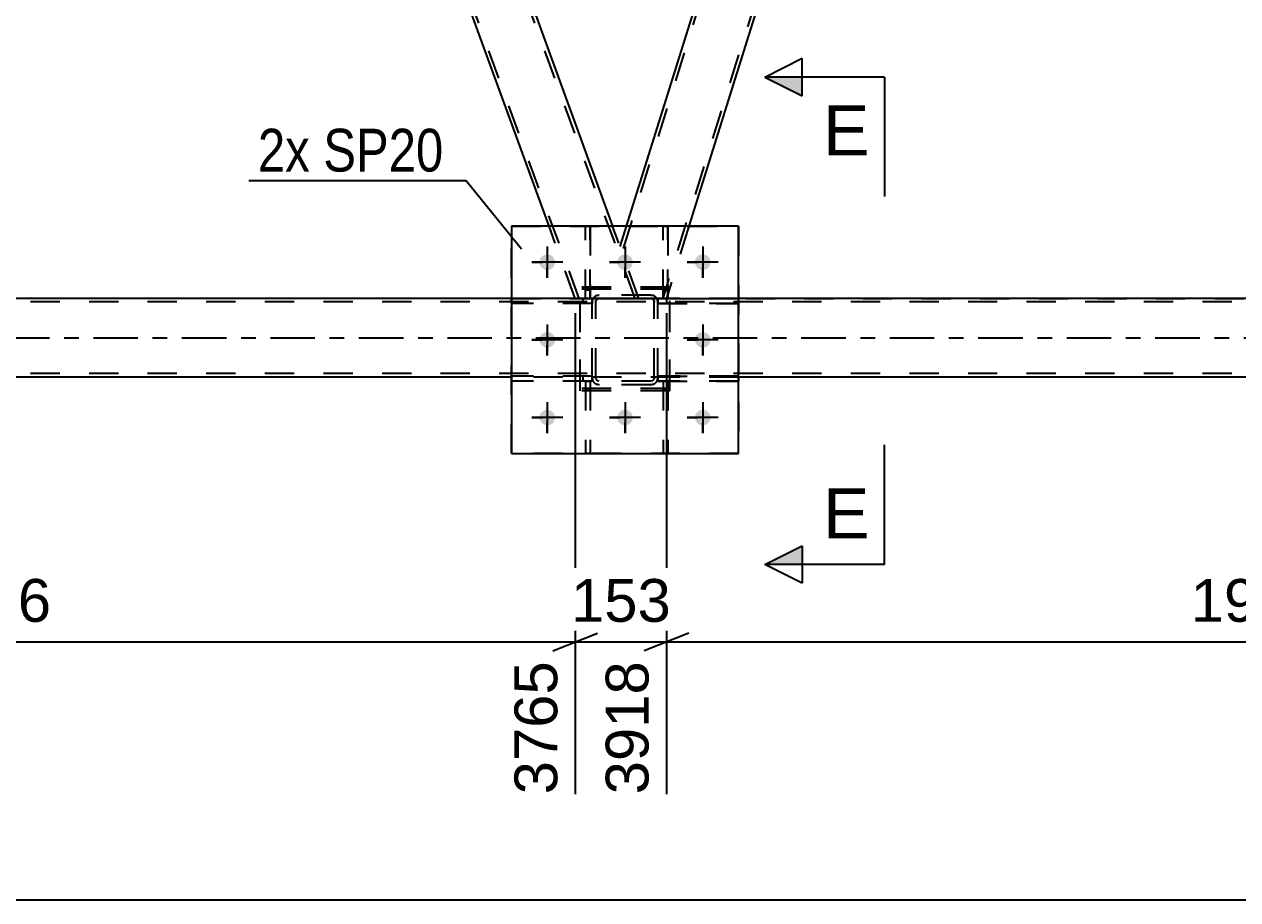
# Model space of a CAD drawing. Header units: millimetres. Extents: x 0 to 841, y 0 to 594.
# Drawn here: x 207.9 to 289.1, y 272.8 to 331.4 of the extents above; entities that cross this region are included whole.
import ezdxf

# ---------------------------------------------------------------- set-up
doc = ezdxf.new("R2010")
doc.units = ezdxf.units.MM
doc.linetypes.add('DXK_LINE_DOT2', pattern=[3.9198, 1.9599, -1.9599])
doc.linetypes.add('DXK_LINE_DOT3', pattern=[5.9187, 2.979, -0.9799, 0.9799, -0.9799])
doc.styles.add('Arial', font='arial.ttf', dxfattribs={"height": 0.2})
doc.styles.add('Arial Narrow', font='ARIALN.TTF', dxfattribs={"height": 0.2})

# ---------------------------------------------------------------- blocks, each defined once
blk = doc.blocks.new('Part-318892383-4645 - 4224')
at = {"color": 2, "linetype": 'Continuous'}
for p, q in [((245.432, 317.883), (245.432, 317.884)), ((245.752, 317.884), (245.432, 317.884)), ((245.752, 317.883), (245.752, 317.884))]:
    blk.add_line(p, q, dxfattribs=at)
at = {"color": 7, "linetype": 'DXK_LINE_DOT2'}
for p, q in [((245.432, 313.04), (245.432, 317.883)), ((245.752, 313.04), (245.752, 317.883)), ((245.432, 313.64), (245.752, 313.64)), ((245.752, 313.04), (245.432, 313.04))]:
    blk.add_line(p, q, dxfattribs=at)
blk = doc.blocks.new('Part-318892383-4642 - 4224')
at = {"color": 7, "linetype": 'DXK_LINE_DOT2'}
for p, q in [((245.878, 313.044), (240.478, 313.044)), ((240.478, 312.724), (240.478, 313.044)), ((245.878, 312.724), (240.478, 312.724)), ((245.278, 312.724), (245.278, 313.044)), ((245.878, 313.044), (245.878, 312.724))]:
    blk.add_line(p, q, dxfattribs=at)
blk = doc.blocks.new('Part-318892383-4348 - 4224')
at = {"color": 2, "linetype": 'Continuous'}
for p, q in [((240.478, 313.063), (94.146, 313.063)), ((495.692, 313.063), (255.678, 313.063)), ((240.478, 307.783), (94.146, 307.783)), ((495.692, 307.783), (255.678, 307.783))]:
    blk.add_line(p, q, dxfattribs=at)
at = {"color": 7, "linetype": 'DXK_LINE_DOT2'}
for p, q in [((778.638, 312.823), (94.146, 312.823)), ((240.478, 313.063), (778.638, 313.063)), ((255.678, 313.063), (240.478, 313.063)), ((778.638, 308.023), (94.146, 308.023)), ((255.678, 307.783), (240.478, 307.783))]:
    blk.add_line(p, q, dxfattribs=at)
at = {"color": 7, "linetype": 'DXK_LINE_DOT3'}
blk.add_line((94.146, 310.423), (778.638, 310.423), dxfattribs=at)
blk = doc.blocks.new('Bolt-318892383-4470 - 4224')
at = {"linetype": 'Continuous'}
for points in [[(243.398, 315.483, -1), (242.358, 315.483, -1)], [(248.598, 315.483, -1), (247.558, 315.483, -1)], [(253.798, 315.483, -1), (252.758, 315.483, -1)], [(243.398, 310.283, -1), (242.358, 310.283, -1)], [(253.798, 310.283, -1), (252.758, 310.283, -1)], [(243.398, 305.083, -1), (242.358, 305.083, -1)], [(248.598, 305.083, -1), (247.558, 305.083, -1)], [(253.798, 305.083, -1), (252.758, 305.083, -1)]]:
    blk.add_hatch(color=1, dxfattribs=at).paths.add_polyline_path(points)
at = {"color": 1, "linetype": 'Continuous'}
for p, q in [((242.878, 316.523), (242.878, 314.443)), ((248.078, 316.523), (248.078, 314.443)), ((253.278, 316.523), (253.278, 314.443)), ((243.918, 315.483), (241.838, 315.483)), ((249.118, 315.483), (247.038, 315.483)), ((254.318, 315.483), (252.238, 315.483)), ((242.878, 311.323), (242.878, 309.243)), ((253.278, 311.323), (253.278, 309.243)), ((243.918, 310.283), (241.838, 310.283)), ((254.318, 310.283), (252.238, 310.283)), ((242.878, 306.123), (242.878, 304.043)), ((248.078, 306.123), (248.078, 304.043)), ((253.278, 306.123), (253.278, 304.043)), ((243.918, 305.083), (241.838, 305.083)), ((249.118, 305.083), (247.038, 305.083)), ((254.318, 305.083), (252.238, 305.083))]:
    blk.add_line(p, q, dxfattribs=at)
blk = doc.blocks.new('Bolt-318892383-4503 - 4224')
at = {"color": 1, "linetype": 'Continuous'}
for p, q in [((242.878, 316.523), (242.878, 315.83)), ((248.078, 316.523), (248.078, 315.83)), ((253.278, 316.523), (253.278, 315.83)), ((241.838, 315.483), (242.53, 315.483)), ((242.878, 314.443), (242.878, 315.136)), ((243.918, 315.483), (243.225, 315.483)), ((247.038, 315.483), (247.73, 315.483)), ((248.078, 314.443), (248.078, 315.136)), ((249.118, 315.483), (248.425, 315.483)), ((252.238, 315.483), (252.93, 315.483)), ((253.278, 314.443), (253.278, 315.136)), ((254.318, 315.483), (253.625, 315.483)), ((242.878, 311.323), (242.878, 310.63)), ((253.278, 311.323), (253.278, 310.63)), ((241.838, 310.283), (242.53, 310.283)), ((243.918, 310.283), (243.225, 310.283)), ((252.238, 310.283), (252.93, 310.283)), ((254.318, 310.283), (253.625, 310.283)), ((242.878, 309.243), (242.878, 309.936)), ((253.278, 309.243), (253.278, 309.936)), ((242.878, 306.123), (242.878, 305.43)), ((248.078, 306.123), (248.078, 305.43)), ((253.278, 306.123), (253.278, 305.43)), ((241.838, 305.083), (242.53, 305.083)), ((242.878, 304.043), (242.878, 304.736)), ((243.918, 305.083), (243.225, 305.083)), ((247.038, 305.083), (247.73, 305.083)), ((248.078, 304.043), (248.078, 304.736)), ((249.118, 305.083), (248.425, 305.083)), ((252.238, 305.083), (252.93, 305.083)), ((253.278, 304.043), (253.278, 304.736)), ((254.318, 305.083), (253.625, 305.083))]:
    blk.add_line(p, q, dxfattribs=at)
blk = doc.blocks.new('Part-318892383-4657 - 4224')
at = {"color": 7, "linetype": 'DXK_LINE_DOT2'}
for p, q in [((250.631, 307.52), (250.951, 307.52)), ((250.631, 307.52), (250.631, 302.684)), ((250.631, 306.92), (250.951, 306.92)), ((250.951, 307.52), (250.951, 302.684)), ((250.951, 302.684), (250.631, 302.684))]:
    blk.add_line(p, q, dxfattribs=at)
blk = doc.blocks.new('Part-318892383-4609 - 4224')
at = {"color": 7, "linetype": 'DXK_LINE_DOT2'}
for p, q in [((250.631, 313.04), (250.631, 317.884)), ((250.631, 317.884), (250.951, 317.884)), ((250.951, 317.884), (250.951, 313.04)), ((250.631, 313.64), (250.951, 313.64)), ((250.951, 313.04), (250.631, 313.04))]:
    blk.add_line(p, q, dxfattribs=at)
blk = doc.blocks.new('Part-318892383-4536 - 4224')
at = {"color": 7, "linetype": 'DXK_LINE_DOT2'}
for p, q in [((250.278, 307.524), (250.278, 307.844)), ((250.278, 307.844), (255.678, 307.844)), ((250.878, 307.524), (250.878, 307.844)), ((255.678, 307.844), (255.678, 307.524)), ((255.678, 307.524), (250.278, 307.524))]:
    blk.add_line(p, q, dxfattribs=at)
blk = doc.blocks.new('Part-318892383-4553 - 4224')
at = {"color": 2, "linetype": 'Continuous'}
for p, q in [((255.678, 317.883), (240.478, 317.883)), ((240.478, 317.883), (240.478, 302.683)), ((255.678, 302.683), (255.678, 317.883)), ((240.478, 302.683), (255.678, 302.683))]:
    blk.add_line(p, q, dxfattribs=at)
blk = doc.blocks.new('Part-318892383-4558 - 4224')
at = {"color": 7, "linetype": 'DXK_LINE_DOT2'}
for p, q in [((240.478, 302.683), (240.478, 317.883)), ((240.478, 317.883), (255.678, 317.883)), ((255.678, 317.883), (255.678, 302.683)), ((255.678, 302.683), (240.478, 302.683))]:
    blk.add_line(p, q, dxfattribs=at)
blk = doc.blocks.new('Part-318892383-4559 - 4224')
at = {"color": 7, "linetype": 'DXK_LINE_DOT2'}
for p, q in [((250.278, 312.724), (250.278, 313.044)), ((250.278, 313.044), (255.678, 313.044)), ((255.678, 312.724), (250.278, 312.724)), ((250.878, 312.724), (250.878, 313.044)), ((255.678, 313.044), (255.678, 312.724))]:
    blk.add_line(p, q, dxfattribs=at)
blk = doc.blocks.new('Part-318892383-4635 - 4224')
at = {"color": 7, "linetype": 'DXK_LINE_DOT2'}
for p, q in [((245.751, 307.52), (245.431, 307.52)), ((245.431, 307.52), (245.432, 302.684)), ((245.431, 306.92), (245.751, 306.92)), ((245.751, 307.52), (245.752, 302.684)), ((245.432, 302.684), (245.752, 302.684))]:
    blk.add_line(p, q, dxfattribs=at)
blk = doc.blocks.new('Part-318892383-4586 - 4224')
at = {"color": 2, "linetype": 'Continuous'}
for p, q in [((290.02, 434.283), (285.763, 434.283)), ((290.02, 434.283), (332.877, 316.533)), ((329.883, 313.063), (287.31, 430.032))]:
    blk.add_line(p, q, dxfattribs=at)
at = {"color": 7, "linetype": 'DXK_LINE_DOT2'}
for p, q in [((285.763, 434.283), (287.31, 430.032)), ((330.139, 313.063), (286.018, 434.283)), ((286.018, 434.283), (286.038, 434.283)), ((333.885, 313.063), (289.764, 434.283)), ((334.14, 313.063), (332.877, 316.533)), ((334.14, 313.063), (329.883, 313.063))]:
    blk.add_line(p, q, dxfattribs=at)
blk = doc.blocks.new('Part-318892383-4591 - 4224')
at = {"color": 2, "linetype": 'Continuous'}
for p, q in [((204.885, 434.283), (200.629, 434.283)), ((204.885, 434.283), (247.251, 317.883)), ((242.995, 317.883), (202.176, 430.032))]:
    blk.add_line(p, q, dxfattribs=at)
at = {"color": 7, "linetype": 'DXK_LINE_DOT2'}
for p, q in [((200.629, 434.283), (202.176, 430.032)), ((245.004, 313.063), (200.884, 434.283)), ((200.884, 434.283), (200.903, 434.283)), ((248.75, 313.063), (204.63, 434.283)), ((244.749, 313.063), (242.995, 317.883)), ((249.006, 313.063), (247.251, 317.883)), ((249.006, 313.063), (244.749, 313.063))]:
    blk.add_line(p, q, dxfattribs=at)
blk = doc.blocks.new('Part-318892383-4592 - 4224')
at = {"color": 7, "linetype": 'DXK_LINE_DOT2'}
for p, q in [((251.078, 313.819), (245.078, 313.819)), ((245.078, 307.019), (245.078, 313.819)), ((251.078, 307.019), (251.078, 313.819)), ((251.078, 307.019), (245.078, 307.019))]:
    blk.add_line(p, q, dxfattribs=at)
blk = doc.blocks.new('Part-318892383-4593 - 4224')
at = {"color": 7, "linetype": 'DXK_LINE_DOT2'}
for p, q in [((251.078, 313.684), (245.078, 313.684)), ((245.078, 306.884), (245.078, 313.684)), ((251.078, 306.884), (251.078, 313.684)), ((251.078, 306.884), (245.078, 306.884))]:
    blk.add_line(p, q, dxfattribs=at)
blk = doc.blocks.new('Part-318892383-4594 - 4224')
at = {"color": 7, "linetype": 'DXK_LINE_DOT2'}
for p, q in [((245.878, 312.803), (245.914, 312.987)), ((245.914, 312.987), (245.878, 312.803)), ((245.878, 307.763), (245.878, 312.803)), ((246.118, 312.803), (246.136, 312.895)), ((246.118, 307.763), (246.118, 312.803)), ((246.136, 312.895), (246.188, 312.973)), ((246.174, 313.247), (246.358, 313.283)), ((246.358, 313.283), (246.174, 313.247)), ((246.188, 312.973), (246.266, 313.025)), ((246.266, 313.025), (246.358, 313.043)), ((249.798, 313.283), (246.358, 313.283)), ((246.358, 313.043), (249.798, 313.043)), ((249.798, 313.283), (249.981, 313.247)), ((249.981, 313.247), (249.798, 313.283)), ((249.798, 313.043), (249.889, 313.025)), ((249.889, 313.025), (249.967, 312.973)), ((249.967, 312.973), (250.019, 312.895)), ((250.019, 312.895), (250.038, 312.803)), ((250.038, 307.763), (250.038, 312.803)), ((250.241, 312.987), (250.278, 312.803)), ((250.278, 312.803), (250.241, 312.987)), ((250.278, 307.763), (250.278, 312.803)), ((245.914, 307.579), (245.878, 307.763)), ((245.878, 307.763), (245.914, 307.579)), ((246.136, 307.671), (246.118, 307.763)), ((246.188, 307.593), (246.136, 307.671)), ((250.019, 307.671), (249.967, 307.593)), ((250.038, 307.763), (250.019, 307.671)), ((250.278, 307.763), (250.241, 307.579)), ((250.241, 307.579), (250.278, 307.763)), ((246.358, 307.283), (246.174, 307.32)), ((246.174, 307.32), (246.358, 307.283)), ((246.266, 307.541), (246.188, 307.593)), ((246.358, 307.523), (246.266, 307.541)), ((249.798, 307.523), (246.358, 307.523)), ((249.798, 307.283), (246.358, 307.283)), ((249.889, 307.541), (249.798, 307.523)), ((249.981, 307.32), (249.798, 307.283)), ((249.798, 307.283), (249.981, 307.32)), ((249.967, 307.593), (249.889, 307.541))]:
    blk.add_line(p, q, dxfattribs=at)
at = {"color": 7, "linetype": 'DXK_LINE_DOT3'}
blk.add_line((248.078, 310.283), (248.078, 310.283), dxfattribs=at)
at = {"color": 7, "linetype": 'DXK_LINE_DOT2'}
for centre, start, end in [((246.358, 312.803), 112.50001, 157.50001), ((246.358, 312.803), 112.50001, 157.50001), ((249.798, 312.803), 22.50001, 67.50001), ((249.798, 312.803), 22.50001, 67.50001), ((246.358, 307.763), 202.50001, 247.50001), ((246.358, 307.763), 202.50001, 247.50001), ((249.798, 307.763), 292.50001, 337.50001), ((249.798, 307.763), 292.50001, 337.50001)]:
    blk.add_arc(centre, 0.48, start, end, dxfattribs=at)
blk = doc.blocks.new('Part-318892383-4595 - 4224')
at = {"color": 7, "linetype": 'DXK_LINE_DOT2'}
for p, q in [((255.678, 313.044), (250.278, 313.044)), ((250.278, 313.044), (250.278, 312.724)), ((250.278, 312.724), (255.678, 312.724)), ((250.878, 312.724), (250.878, 313.044)), ((255.678, 312.724), (255.678, 313.044))]:
    blk.add_line(p, q, dxfattribs=at)
blk = doc.blocks.new('Part-318892383-4596 - 4224')
at = {"color": 7, "linetype": 'DXK_LINE_DOT2'}
for p, q in [((255.678, 307.844), (250.278, 307.844)), ((250.278, 307.844), (250.278, 307.524)), ((250.878, 307.524), (250.878, 307.844)), ((255.678, 307.524), (255.678, 307.844)), ((250.278, 307.524), (255.678, 307.524))]:
    blk.add_line(p, q, dxfattribs=at)
blk = doc.blocks.new('Part-318892383-4597 - 4224')
at = {"color": 7, "linetype": 'DXK_LINE_DOT2'}
for p, q in [((245.878, 313.044), (240.478, 313.044)), ((240.478, 313.044), (240.478, 312.724)), ((245.878, 312.724), (240.478, 312.724)), ((245.278, 312.724), (245.278, 313.044)), ((245.878, 312.724), (245.878, 313.044))]:
    blk.add_line(p, q, dxfattribs=at)
blk = doc.blocks.new('Part-318892383-4608 - 4224')
at = {"color": 7, "linetype": 'DXK_LINE_DOT2'}
for p, q in [((245.878, 307.844), (240.478, 307.844)), ((240.478, 307.844), (240.478, 307.524)), ((245.278, 307.524), (245.278, 307.844)), ((245.878, 307.524), (245.878, 307.844)), ((245.878, 307.524), (240.478, 307.524))]:
    blk.add_line(p, q, dxfattribs=at)
blk = doc.blocks.new('Part-318892383-4628 - 4224')
at = {"color": 7, "linetype": 'DXK_LINE_DOT2'}
for p, q in [((284.696, 434.283), (247.878, 316.161)), ((287.174, 430.404), (250.599, 313.063)), ((248.163, 317.883), (247.743, 316.533)), ((252.353, 317.883), (250.851, 313.063)), ((249.006, 313.063), (247.743, 316.533)), ((250.851, 313.063), (249.006, 313.063))]:
    blk.add_line(p, q, dxfattribs=at)
at = {"color": 2, "linetype": 'Continuous'}
for p, q in [((284.445, 434.283), (248.163, 317.883)), ((285.763, 434.283), (284.445, 434.283)), ((287.31, 430.032), (285.763, 434.283)), ((287.31, 430.032), (252.353, 317.883))]:
    blk.add_line(p, q, dxfattribs=at)
blk = doc.blocks.new('Part-318892383-4634 - 4224')
at = {"color": 7, "linetype": 'DXK_LINE_DOT2'}
for p, q in [((250.951, 307.52), (250.631, 307.52)), ((250.631, 307.52), (250.631, 302.684)), ((250.631, 306.92), (250.951, 306.92)), ((250.951, 307.52), (250.951, 302.684)), ((250.631, 302.684), (250.951, 302.684))]:
    blk.add_line(p, q, dxfattribs=at)
blk = doc.blocks.new('Part-318892383-4643 - 4224')
at = {"color": 7, "linetype": 'DXK_LINE_DOT2'}
for p, q in [((245.878, 307.844), (240.478, 307.844)), ((240.478, 307.524), (240.478, 307.844)), ((245.278, 307.524), (245.278, 307.844)), ((245.878, 307.844), (245.878, 307.524)), ((245.878, 307.524), (240.478, 307.524))]:
    blk.add_line(p, q, dxfattribs=at)
blk = doc.blocks.new('Part-318892383-4644 - 4224')
at = {"color": 2, "linetype": 'Continuous'}
for p, q in [((250.631, 317.883), (250.631, 317.884)), ((250.951, 317.884), (250.631, 317.884)), ((250.951, 317.883), (250.951, 317.884))]:
    blk.add_line(p, q, dxfattribs=at)
at = {"color": 7, "linetype": 'DXK_LINE_DOT2'}
for p, q in [((250.631, 313.04), (250.631, 317.883)), ((250.951, 313.04), (250.951, 317.883)), ((250.631, 313.64), (250.951, 313.64)), ((250.951, 313.04), (250.631, 313.04))]:
    blk.add_line(p, q, dxfattribs=at)
blk = doc.blocks.new('Part-318892383-4656 - 4224')
at = {"color": 7, "linetype": 'DXK_LINE_DOT2'}
for p, q in [((245.432, 313.04), (245.432, 317.884)), ((245.432, 317.884), (245.752, 317.884)), ((245.752, 317.884), (245.752, 313.04)), ((245.432, 313.64), (245.752, 313.64)), ((245.752, 313.04), (245.432, 313.04))]:
    blk.add_line(p, q, dxfattribs=at)
blk = doc.blocks.new('Part-318892383-4658 - 4224')
at = {"color": 7, "linetype": 'DXK_LINE_DOT2'}
for p, q in [((245.431, 307.52), (245.751, 307.52)), ((245.431, 307.52), (245.432, 302.684)), ((245.431, 306.92), (245.751, 306.92)), ((245.751, 307.52), (245.752, 302.684)), ((245.752, 302.684), (245.432, 302.684))]:
    blk.add_line(p, q, dxfattribs=at)
blk = doc.blocks.new('Part-318892383-4659 - 4224')
at = {"color": 7, "linetype": 'DXK_LINE_DOT2'}
for p, q in [((245.878, 312.803), (245.882, 312.823)), ((245.882, 312.823), (245.878, 312.803)), ((245.878, 307.763), (245.878, 312.803)), ((245.882, 312.823), (245.914, 312.987)), ((245.914, 312.987), (245.882, 312.823)), ((246.118, 312.803), (246.136, 312.895)), ((246.122, 312.823), (246.118, 312.803)), ((246.118, 307.763), (246.118, 312.803)), ((246.136, 312.895), (246.188, 312.973)), ((246.174, 313.247), (246.358, 313.283)), ((246.358, 313.283), (246.174, 313.247)), ((246.188, 312.973), (246.266, 313.025)), ((246.266, 313.025), (246.358, 313.043)), ((249.798, 313.283), (246.358, 313.283)), ((246.358, 313.043), (249.798, 313.043)), ((249.798, 313.283), (249.981, 313.247)), ((249.981, 313.247), (249.798, 313.283)), ((249.798, 313.043), (249.889, 313.025)), ((249.889, 313.025), (249.967, 312.973)), ((249.967, 312.973), (250.019, 312.895)), ((250.038, 312.803), (250.019, 312.895)), ((250.034, 312.823), (250.038, 312.803)), ((250.038, 307.763), (250.038, 312.803)), ((250.241, 312.987), (250.274, 312.823)), ((250.274, 312.823), (250.241, 312.987)), ((250.274, 312.823), (250.278, 312.803)), ((250.278, 312.803), (250.274, 312.823)), ((250.278, 307.763), (250.278, 312.803)), ((245.914, 307.579), (245.878, 307.763)), ((245.878, 307.763), (245.914, 307.579)), ((246.136, 307.671), (246.118, 307.763)), ((246.188, 307.593), (246.136, 307.671)), ((250.019, 307.671), (249.967, 307.593)), ((250.038, 307.763), (250.019, 307.671)), ((250.278, 307.763), (250.241, 307.579)), ((250.241, 307.579), (250.278, 307.763)), ((246.358, 307.283), (246.174, 307.32)), ((246.174, 307.32), (246.358, 307.283)), ((246.266, 307.541), (246.188, 307.593)), ((246.358, 307.523), (246.266, 307.541)), ((249.798, 307.523), (246.358, 307.523)), ((249.798, 307.283), (246.358, 307.283)), ((249.889, 307.541), (249.798, 307.523)), ((249.981, 307.32), (249.798, 307.283)), ((249.798, 307.283), (249.981, 307.32)), ((249.967, 307.593), (249.889, 307.541))]:
    blk.add_line(p, q, dxfattribs=at)
at = {"color": 7, "linetype": 'DXK_LINE_DOT3'}
blk.add_line((248.078, 310.283), (248.078, 310.283), dxfattribs=at)
at = {"color": 7, "linetype": 'DXK_LINE_DOT2'}
for centre, start, end in [((246.358, 312.803), 112.50001, 157.50001), ((246.358, 312.803), 112.50001, 157.50001), ((249.798, 312.803), 22.50001, 67.50001), ((249.798, 312.803), 22.50001, 67.50001), ((246.358, 307.763), 202.50001, 247.50001), ((246.358, 307.763), 202.50001, 247.50001), ((249.798, 307.763), 292.50001, 337.50001), ((249.798, 307.763), 292.50001, 337.50001)]:
    blk.add_arc(centre, 0.48, start, end, dxfattribs=at)
blk = doc.blocks.new('StraightDimension-318892383-4973 - 4224')
at = {"color": 7, "linetype": 'Continuous'}
for p, q in [((250.851, 312.063), (250.851, 279.869)), ((252.351, 290.664), (249.351, 289.464)), ((250.851, 290.064), (329.883, 290.064))]:
    blk.add_line(p, q, dxfattribs=at)
at = {"color": 0}
blk.add_wipeout([(295.414, 290.814), (295.414, 295.014), (285.32, 295.014), (285.32, 290.814)], dxfattribs=at)
at = {"color": 3, "style": 'Arial'}
blk.add_text('1976', height=2.8652, dxfattribs=at).set_placement((285.92, 291.414))
blk = doc.blocks.new('StraightDimension-318892383-4941 - 4224')
at = {"color": 7, "linetype": 'Continuous'}
for p, q in [((244.749, 312.063), (244.749, 279.869)), ((243.249, 289.464), (246.249, 290.664)), ((165.716, 290.064), (244.749, 290.064))]:
    blk.add_line(p, q, dxfattribs=at)
at = {"color": 0}
blk.add_wipeout([(210.28, 290.814), (210.28, 295.014), (200.186, 295.014), (200.186, 290.814)], dxfattribs=at)
at = {"color": 3, "style": 'Arial'}
blk.add_text('1976', height=2.8652, dxfattribs=at).set_placement((200.786, 291.414))
at = {"color": 0, "linetype": 'Continuous'}
blk.add_wipeout([(244.149, 289.364), (239.949, 289.364), (239.949, 279.269), (244.149, 279.269)], dxfattribs=at)
at = {"color": 3, "linetype": 'Continuous', "style": 'Arial'}
blk.add_text('3765', height=2.8652, rotation=90.00021, dxfattribs=at).set_placement((243.549, 279.869))
blk = doc.blocks.new('StraightDimension-318892383-4957 - 4224')
at = {"color": 7, "linetype": 'Continuous'}
for p, q in [((244.749, 312.063), (244.749, 279.869)), ((250.851, 312.063), (250.851, 279.869)), ((243.249, 289.464), (246.249, 290.664)), ((252.351, 290.664), (249.351, 289.464)), ((244.749, 290.064), (250.851, 290.064))]:
    blk.add_line(p, q, dxfattribs=at)
at = {"color": 0}
blk.add_wipeout([(251.735, 290.814), (251.735, 295.014), (243.864, 295.014), (243.864, 290.814)], dxfattribs=at)
at = {"color": 0, "linetype": 'Continuous'}
blk.add_wipeout([(250.251, 289.364), (246.051, 289.364), (246.051, 279.269), (250.251, 279.269)], dxfattribs=at)
at = {"color": 3, "style": 'Arial'}
blk.add_text('153', height=2.8652, dxfattribs=at).set_placement((244.464, 291.414))
at = {"color": 3, "linetype": 'Continuous', "style": 'Arial'}
blk.add_text('3918', height=2.8652, rotation=90.00021, dxfattribs=at).set_placement((249.651, 279.869))
blk = doc.blocks.new('StraightDimension-318892383-5265 - 4224')
at = {"color": 7, "linetype": 'Continuous'}
blk.add_line((49.873, 272.814), (787.898, 272.814), dxfattribs=at)
blk = doc.blocks.new('SectionMark-318892383-5791 - 4224')
at = {"linetype": 'Continuous'}
for points in [[(259.931, 327.876), (259.931, 326.626), (257.431, 327.876)], [(259.931, 296.498), (259.931, 295.248), (257.431, 295.248)]]:
    blk.add_hatch(color=6, dxfattribs=at).paths.add_polyline_path(points)
at = {"color": 6, "linetype": 'Continuous'}
for p, q in [((257.431, 327.876), (259.931, 329.126)), ((259.931, 326.626), (259.931, 329.126)), ((265.431, 327.876), (257.431, 327.876)), ((257.431, 327.876), (259.931, 326.626)), ((265.431, 327.876), (265.431, 319.876)), ((265.431, 295.248), (265.431, 303.248)), ((257.431, 295.248), (259.931, 296.498)), ((259.931, 296.498), (259.931, 293.998)), ((265.431, 295.248), (257.431, 295.248)), ((259.931, 293.998), (257.431, 295.248))]:
    blk.add_line(p, q, dxfattribs=at)
at = {"color": 0, "linetype": 'Continuous'}
for points in [[(264.431, 322.626), (264.431, 326.126), (261.321, 326.126), (261.321, 322.626)], [(264.431, 296.998), (264.431, 300.498), (261.321, 300.498), (261.321, 296.998)]]:
    blk.add_wipeout(points, dxfattribs=at)
at = {"color": 3, "linetype": 'Continuous', "style": 'Arial'}
for p in [(261.321, 322.626), (261.321, 296.998)]:
    blk.add_text('E', height=3.343, dxfattribs=at).set_placement(p)
blk = doc.blocks.new('MarkSet-318892383-5875 - 4224')
at = {"color": 30, "linetype": 'Continuous'}
for p in [(222.924, 320.947), (241.151, 316.364)]:
    blk.add_line(p, (237.435, 320.947), dxfattribs=at)
at = {"color": 0}
for points in [[(226.996, 321.547), (226.996, 324.547), (223.524, 324.547), (223.524, 321.547)], [(235.935, 321.547), (235.935, 324.547), (227.896, 324.547), (227.896, 321.547)]]:
    blk.add_wipeout(points, dxfattribs=at)
for points in [[(226.996, 321.547), (226.996, 324.547), (223.524, 324.547), (223.524, 321.547)], [(235.935, 321.547), (235.935, 324.547), (227.896, 324.547), (227.896, 321.547)]]:
    blk.add_wipeout(points, dxfattribs=at)
at = {"color": 3, "style": 'Arial Narrow'}
for s, p in [('2x', (223.524, 321.547)), ('SP20', (227.896, 321.547))]:
    blk.add_text(s, height=2.8633, dxfattribs=at).set_placement(p)

msp = doc.modelspace()

# ---------------------------------------------------------------- block references
for name in ['Part-318892383-4591 - 4224', 'Part-318892383-4628 - 4224', 'Part-318892383-4586 - 4224', 'Part-318892383-4553 - 4224', 'Part-318892383-4558 - 4224', 'Part-318892383-4645 - 4224', 'Part-318892383-4656 - 4224', 'Part-318892383-4609 - 4224', 'Part-318892383-4644 - 4224', 'Bolt-318892383-4470 - 4224', 'Bolt-318892383-4503 - 4224', 'Part-318892383-4592 - 4224', 'Part-318892383-4593 - 4224', 'Part-318892383-4348 - 4224', 'Part-318892383-4642 - 4224', 'Part-318892383-4597 - 4224', 'Part-318892383-4594 - 4224', 'Part-318892383-4659 - 4224', 'Part-318892383-4559 - 4224', 'Part-318892383-4595 - 4224', 'Part-318892383-4608 - 4224', 'Part-318892383-4643 - 4224', 'Part-318892383-4536 - 4224', 'Part-318892383-4596 - 4224', 'Part-318892383-4635 - 4224', 'Part-318892383-4658 - 4224', 'Part-318892383-4657 - 4224', 'Part-318892383-4634 - 4224']:
    msp.add_blockref(name, (0, 0))

# ---------------------------------------------------------------- next in the draw order: block references
for name in ['StraightDimension-318892383-4941 - 4224', 'StraightDimension-318892383-4973 - 4224']:
    msp.add_blockref(name, (0, 0))

# ---------------------------------------------------------------- next in the draw order: block references
msp.add_blockref('StraightDimension-318892383-4957 - 4224', (0, 0))

# ---------------------------------------------------------------- next in the draw order: block references
msp.add_blockref('StraightDimension-318892383-5265 - 4224', (0, 0))

# ---------------------------------------------------------------- next in the draw order: block references
for name in ['SectionMark-318892383-5791 - 4224', 'MarkSet-318892383-5875 - 4224']:
    msp.add_blockref(name, (0, 0))

doc.saveas('drawing.dxf')
